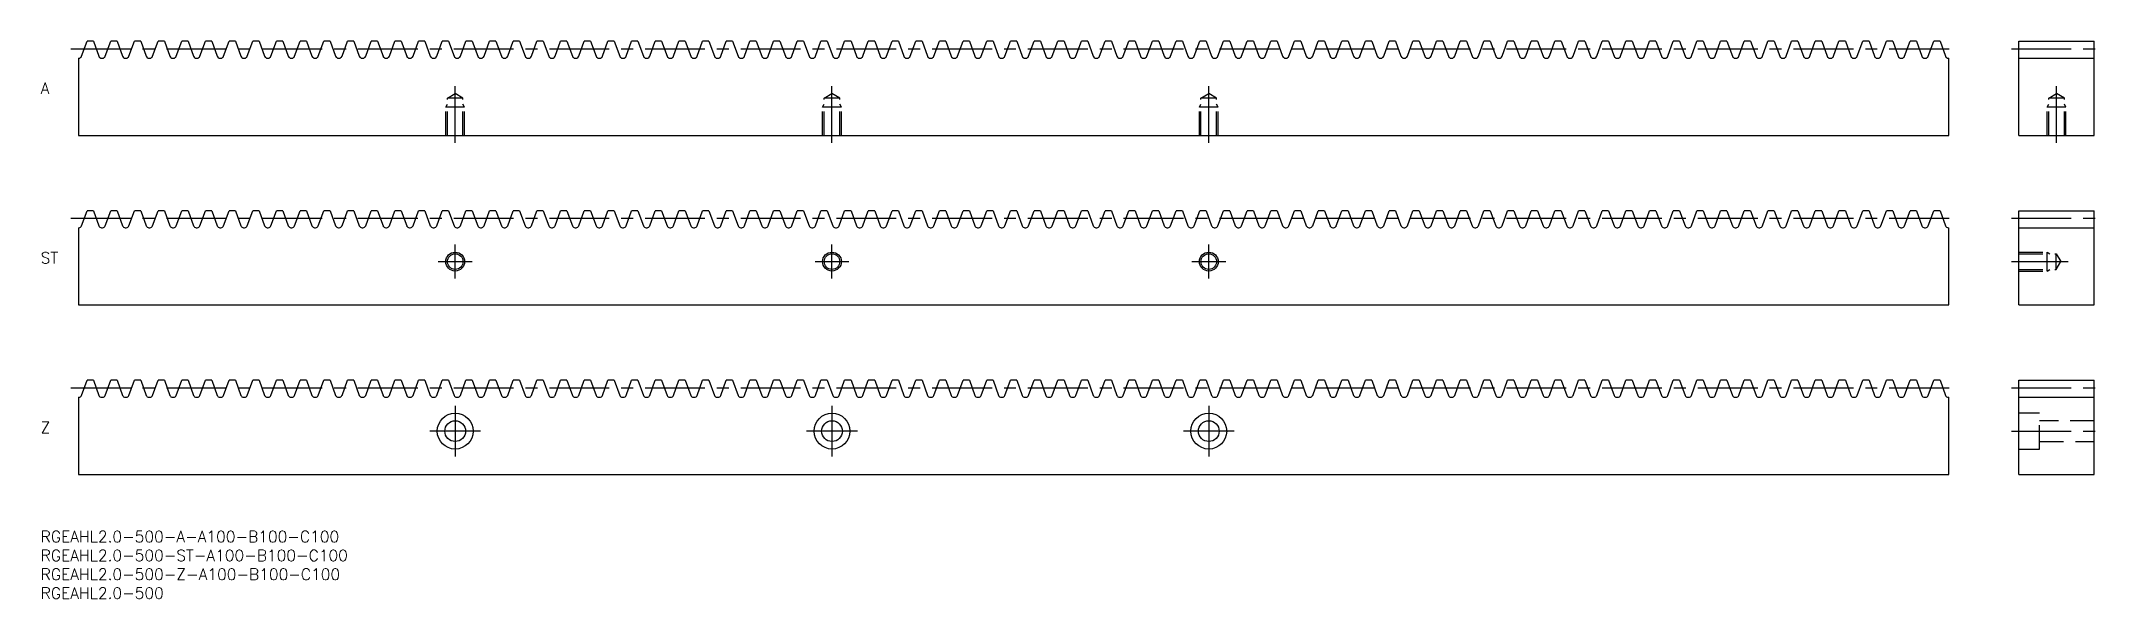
# Model space of a CAD drawing. Extents: x 0 to 547, y -18 to 130.
import ezdxf

# ---------------------------------------------------------------- set-up
doc = ezdxf.new("R2010")
doc.units = 0
doc.header["$LTSCALE"] = 0.5
doc.linetypes.add('CENTER', pattern=[50.8, 31.75, -6.35, 6.35, -6.35])
doc.linetypes.add('DASHED', pattern=[19.05, 12.7, -6.35])
for name, color, linetype in [('MSM_CENTER', 1, 'CENTER'), ('MSM_CONTINUOUS', 7, 'CONTINUOUS'), ('MSM_DASHED', 4, 'DASHED'), ('MSM_NARROW', 5, 'CONTINUOUS'), ('MSM_PART_NUMBER', 7, 'CONTINUOUS')]:
    doc.layers.add(name, color=color, linetype=linetype)
doc.styles.get("Standard").update_dxf_attribs({"font": 'txt.shx', "height": 3, "bigfont": 'bigfont.shx'})

msp = doc.modelspace()

# ---------------------------------------------------------------- linework, layer by layer
at = {"layer": 'MSM_CENTER'}
for p, q in [((8, 128), (508.37, 128)), ((523, 128), (547, 128)), ((110, 103), (110, 118.09)), ((210, 103), (210, 118.09)), ((310, 103), (310, 118.09)), ((535, 103), (535, 118.09)), ((8, 83), (508.37, 83)), ((523, 83), (547, 83)), ((105.5, 71.5), (114.5, 71.5)), ((110, 67), (110, 76)), ((205.5, 71.5), (214.5, 71.5)), ((210, 67), (210, 76)), ((305.5, 71.5), (314.5, 71.5)), ((310, 67), (310, 76)), ((523, 71.5), (538.09, 71.5)), ((8, 38), (508.37, 38)), ((110, 33.25), (110, 19.75)), ((210, 33.25), (210, 19.75)), ((310, 33.25), (310, 19.75)), ((523, 38), (547, 38)), ((116.75, 26.5), (103.25, 26.5)), ((216.75, 26.5), (203.25, 26.5)), ((316.75, 26.5), (303.25, 26.5)), ((523, 26.5), (547, 26.5))]:
    msp.add_line(p, q, dxfattribs=at)
at = {"layer": 'MSM_CONTINUOUS'}
for p, q in [((10.84, 126), (12.3, 130)), ((13.98, 130), (12.3, 130)), ((13.98, 130), (15.44, 126)), ((17.12, 126), (18.58, 130)), ((20.27, 130), (18.58, 130)), ((20.27, 130), (21.72, 126)), ((23.41, 126), (24.86, 130)), ((26.55, 130), (24.86, 130)), ((26.55, 130), (28.01, 126)), ((29.69, 126), (31.15, 130)), ((32.83, 130), (31.15, 130)), ((32.83, 130), (34.29, 126)), ((35.97, 126), (37.43, 130)), ((39.12, 130), (37.43, 130)), ((39.12, 130), (40.57, 126)), ((42.26, 126), (43.71, 130)), ((45.4, 130), (43.71, 130)), ((45.4, 130), (46.85, 126)), ((48.54, 126), (50, 130)), ((51.68, 130), (50, 130)), ((51.68, 130), (53.14, 126)), ((54.82, 126), (56.28, 130)), ((57.97, 130), (56.28, 130)), ((57.97, 130), (59.42, 126)), ((61.11, 126), (62.56, 130)), ((64.25, 130), (62.56, 130)), ((64.25, 130), (65.7, 126)), ((67.39, 126), (68.85, 130)), ((70.53, 130), (68.85, 130)), ((70.53, 130), (71.99, 126)), ((73.67, 126), (75.13, 130)), ((76.82, 130), (75.13, 130)), ((76.82, 130), (78.27, 126)), ((79.96, 126), (81.41, 130)), ((83.1, 130), (81.41, 130)), ((83.1, 130), (84.55, 126)), ((86.24, 126), (87.7, 130)), ((89.38, 130), (87.7, 130)), ((89.38, 130), (90.84, 126)), ((92.52, 126), (93.98, 130)), ((95.66, 130), (93.98, 130)), ((95.66, 130), (97.12, 126)), ((98.81, 126), (100.26, 130)), ((101.95, 130), (100.26, 130)), ((101.95, 130), (103.4, 126)), ((105.09, 126), (106.55, 130)), ((108.23, 130), (106.55, 130)), ((108.23, 130), (109.69, 126)), ((111.37, 126), (112.83, 130)), ((114.51, 130), (112.83, 130)), ((114.51, 130), (115.97, 126)), ((117.66, 126), (119.11, 130)), ((120.8, 130), (119.11, 130)), ((120.8, 130), (122.25, 126)), ((123.94, 126), (125.39, 130)), ((127.08, 130), (125.39, 130)), ((127.08, 130), (128.54, 126)), ((130.22, 126), (131.68, 130)), ((133.36, 130), (131.68, 130)), ((133.36, 130), (134.82, 126)), ((136.51, 126), (137.96, 130)), ((139.65, 130), (137.96, 130)), ((139.65, 130), (141.1, 126)), ((142.79, 126), (144.24, 130)), ((145.93, 130), (144.24, 130)), ((145.93, 130), (147.39, 126)), ((149.07, 126), (150.53, 130)), ((152.21, 130), (150.53, 130)), ((152.21, 130), (153.67, 126)), ((155.36, 126), (156.81, 130)), ((158.5, 130), (156.81, 130)), ((158.5, 130), (159.95, 126)), ((161.64, 126), (163.09, 130)), ((164.78, 130), (163.09, 130)), ((164.78, 130), (166.24, 126)), ((167.92, 126), (169.38, 130)), ((171.06, 130), (169.38, 130)), ((171.06, 130), (172.52, 126)), ((174.2, 126), (175.66, 130)), ((177.35, 130), (175.66, 130)), ((177.35, 130), (178.8, 126)), ((180.49, 126), (181.94, 130)), ((183.63, 130), (181.94, 130)), ((183.63, 130), (185.09, 126)), ((186.77, 126), (188.23, 130)), ((189.91, 130), (188.23, 130)), ((189.91, 130), (191.37, 126)), ((193.05, 126), (194.51, 130)), ((196.2, 130), (194.51, 130)), ((196.2, 130), (197.65, 126)), ((199.34, 126), (200.79, 130)), ((202.48, 130), (200.79, 130)), ((202.48, 130), (203.93, 126)), ((205.62, 126), (207.08, 130)), ((208.76, 130), (207.08, 130)), ((208.76, 130), (210.22, 126)), ((211.9, 126), (213.36, 130)), ((215.05, 130), (213.36, 130)), ((215.05, 130), (216.5, 126)), ((218.19, 126), (219.64, 130)), ((221.33, 130), (219.64, 130)), ((221.33, 130), (222.78, 126)), ((224.47, 126), (225.93, 130)), ((227.61, 130), (225.93, 130)), ((227.61, 130), (229.07, 126)), ((230.75, 126), (232.21, 130)), ((233.9, 130), (232.21, 130)), ((233.9, 130), (235.35, 126)), ((237.04, 126), (238.49, 130)), ((240.18, 130), (238.49, 130)), ((240.18, 130), (241.63, 126)), ((243.32, 126), (244.78, 130)), ((246.46, 130), (244.78, 130)), ((246.46, 130), (247.92, 126)), ((249.6, 126), (251.06, 130)), ((252.74, 130), (251.06, 130)), ((252.74, 130), (254.2, 126)), ((255.89, 126), (257.34, 130)), ((259.03, 130), (257.34, 130)), ((259.03, 130), (260.48, 126)), ((262.17, 126), (263.63, 130)), ((265.31, 130), (263.63, 130)), ((265.31, 130), (266.77, 126)), ((268.45, 126), (269.91, 130)), ((271.59, 130), (269.91, 130)), ((271.59, 130), (273.05, 126)), ((274.74, 126), (276.19, 130)), ((277.88, 130), (276.19, 130)), ((277.88, 130), (279.33, 126)), ((281.02, 126), (282.47, 130)), ((284.16, 130), (282.47, 130)), ((284.16, 130), (285.62, 126)), ((287.3, 126), (288.76, 130)), ((290.44, 130), (288.76, 130)), ((290.44, 130), (291.9, 126)), ((293.59, 126), (295.04, 130)), ((296.73, 130), (295.04, 130)), ((296.73, 130), (298.18, 126)), ((299.87, 126), (301.32, 130)), ((303.01, 130), (301.32, 130)), ((303.01, 130), (304.47, 126)), ((306.15, 126), (307.61, 130)), ((309.29, 130), (307.61, 130)), ((309.29, 130), (310.75, 126)), ((312.44, 126), (313.89, 130)), ((315.58, 130), (313.89, 130)), ((315.58, 130), (317.03, 126)), ((318.72, 126), (320.17, 130)), ((321.86, 130), (320.17, 130)), ((321.86, 130), (323.32, 126)), ((325, 126), (326.46, 130)), ((328.14, 130), (326.46, 130)), ((328.14, 130), (329.6, 126)), ((331.28, 126), (332.74, 130)), ((334.43, 130), (332.74, 130)), ((334.43, 130), (335.88, 126)), ((337.57, 126), (339.02, 130)), ((340.71, 130), (339.02, 130)), ((340.71, 130), (342.17, 126)), ((343.85, 126), (345.31, 130)), ((346.99, 130), (345.31, 130)), ((346.99, 130), (348.45, 126)), ((350.13, 126), (351.59, 130)), ((353.28, 130), (351.59, 130)), ((353.28, 130), (354.73, 126)), ((356.42, 126), (357.87, 130)), ((359.56, 130), (357.87, 130)), ((359.56, 130), (361.01, 126)), ((362.7, 126), (364.16, 130)), ((365.84, 130), (364.16, 130)), ((365.84, 130), (367.3, 126)), ((368.98, 126), (370.44, 130)), ((372.13, 130), (370.44, 130)), ((372.13, 130), (373.58, 126)), ((375.27, 126), (376.72, 130)), ((378.41, 130), (376.72, 130)), ((378.41, 130), (379.86, 126)), ((381.55, 126), (383.01, 130)), ((384.69, 130), (383.01, 130)), ((384.69, 130), (386.15, 126)), ((387.83, 126), (389.29, 130)), ((390.98, 130), (389.29, 130)), ((390.98, 130), (392.43, 126)), ((394.12, 126), (395.57, 130)), ((397.26, 130), (395.57, 130)), ((397.26, 130), (398.71, 126)), ((400.4, 126), (401.86, 130)), ((403.54, 130), (401.86, 130)), ((403.54, 130), (405, 126)), ((406.68, 126), (408.14, 130)), ((409.82, 130), (408.14, 130)), ((409.82, 130), (411.28, 126)), ((412.97, 126), (414.42, 130)), ((416.11, 130), (414.42, 130)), ((416.11, 130), (417.56, 126)), ((419.25, 126), (420.71, 130)), ((422.39, 130), (420.71, 130)), ((422.39, 130), (423.85, 126)), ((425.53, 126), (426.99, 130)), ((428.67, 130), (426.99, 130)), ((428.67, 130), (430.13, 126)), ((431.82, 126), (433.27, 130)), ((434.96, 130), (433.27, 130)), ((434.96, 130), (436.41, 126)), ((438.1, 126), (439.55, 130)), ((441.24, 130), (439.55, 130)), ((441.24, 130), (442.7, 126)), ((444.38, 126), (445.84, 130)), ((447.52, 130), (445.84, 130)), ((447.52, 130), (448.98, 126)), ((450.67, 126), (452.12, 130)), ((453.81, 130), (452.12, 130)), ((453.81, 130), (455.26, 126)), ((456.95, 126), (458.4, 130)), ((460.09, 130), (458.4, 130)), ((460.09, 130), (461.55, 126)), ((463.23, 126), (464.69, 130)), ((466.37, 130), (464.69, 130)), ((466.37, 130), (467.83, 126)), ((469.52, 126), (470.97, 130)), ((472.66, 130), (470.97, 130)), ((472.66, 130), (474.11, 126)), ((475.8, 126), (477.25, 130)), ((478.94, 130), (477.25, 130)), ((478.94, 130), (480.4, 126)), ((482.08, 126), (483.54, 130)), ((485.22, 130), (483.54, 130)), ((485.22, 130), (486.68, 126)), ((488.36, 126), (489.82, 130)), ((491.51, 130), (489.82, 130)), ((491.51, 130), (492.96, 126)), ((494.65, 126), (496.1, 130)), ((497.79, 130), (496.1, 130)), ((497.79, 130), (499.25, 126)), ((500.93, 126), (502.39, 130)), ((504.07, 130), (502.39, 130)), ((504.07, 130), (505.53, 126)), ((525, 130), (545, 130)), ((525, 105), (525, 130)), ((545, 105), (545, 130)), ((10, 125.5), (10.13, 125.5)), ((10, 125.5), (10, 105)), ((16.15, 125.5), (16.41, 125.5)), ((22.44, 125.5), (22.69, 125.5)), ((28.72, 125.5), (28.98, 125.5)), ((35, 125.5), (35.26, 125.5)), ((41.29, 125.5), (41.54, 125.5)), ((47.57, 125.5), (47.83, 125.5)), ((53.85, 125.5), (54.11, 125.5)), ((60.14, 125.5), (60.39, 125.5)), ((66.42, 125.5), (66.68, 125.5)), ((72.7, 125.5), (72.96, 125.5)), ((78.99, 125.5), (79.24, 125.5)), ((85.27, 125.5), (85.53, 125.5)), ((91.55, 125.5), (91.81, 125.5)), ((97.83, 125.5), (98.09, 125.5)), ((104.12, 125.5), (104.38, 125.5)), ((110.4, 125.5), (110.66, 125.5)), ((116.68, 125.5), (116.94, 125.5)), ((122.97, 125.5), (123.22, 125.5)), ((129.25, 125.5), (129.51, 125.5)), ((135.53, 125.5), (135.79, 125.5)), ((141.82, 125.5), (142.07, 125.5)), ((148.1, 125.5), (148.36, 125.5)), ((154.38, 125.5), (154.64, 125.5)), ((160.67, 125.5), (160.92, 125.5)), ((166.95, 125.5), (167.21, 125.5)), ((173.23, 125.5), (173.49, 125.5)), ((179.52, 125.5), (179.77, 125.5)), ((185.8, 125.5), (186.06, 125.5)), ((192.08, 125.5), (192.34, 125.5)), ((198.37, 125.5), (198.62, 125.5)), ((204.65, 125.5), (204.91, 125.5)), ((210.93, 125.5), (211.19, 125.5)), ((217.22, 125.5), (217.47, 125.5)), ((223.5, 125.5), (223.76, 125.5)), ((229.78, 125.5), (230.04, 125.5)), ((236.07, 125.5), (236.32, 125.5)), ((242.35, 125.5), (242.61, 125.5)), ((248.63, 125.5), (248.89, 125.5)), ((254.91, 125.5), (255.17, 125.5)), ((261.2, 125.5), (261.46, 125.5)), ((267.48, 125.5), (267.74, 125.5)), ((273.76, 125.5), (274.02, 125.5)), ((280.05, 125.5), (280.3, 125.5)), ((286.33, 125.5), (286.59, 125.5)), ((292.61, 125.5), (292.87, 125.5)), ((298.9, 125.5), (299.15, 125.5)), ((305.18, 125.5), (305.44, 125.5)), ((311.46, 125.5), (311.72, 125.5)), ((317.75, 125.5), (318, 125.5)), ((324.03, 125.5), (324.29, 125.5)), ((330.31, 125.5), (330.57, 125.5)), ((336.6, 125.5), (336.85, 125.5)), ((342.88, 125.5), (343.14, 125.5)), ((349.16, 125.5), (349.42, 125.5)), ((355.45, 125.5), (355.7, 125.5)), ((361.73, 125.5), (361.99, 125.5)), ((368.01, 125.5), (368.27, 125.5)), ((374.3, 125.5), (374.55, 125.5)), ((380.58, 125.5), (380.84, 125.5)), ((386.86, 125.5), (387.12, 125.5)), ((393.15, 125.5), (393.4, 125.5)), ((399.43, 125.5), (399.69, 125.5)), ((405.71, 125.5), (405.97, 125.5)), ((411.99, 125.5), (412.25, 125.5)), ((418.28, 125.5), (418.54, 125.5)), ((424.56, 125.5), (424.82, 125.5)), ((430.84, 125.5), (431.1, 125.5)), ((437.13, 125.5), (437.38, 125.5)), ((443.41, 125.5), (443.67, 125.5)), ((449.69, 125.5), (449.95, 125.5)), ((455.98, 125.5), (456.23, 125.5)), ((462.26, 125.5), (462.52, 125.5)), ((468.54, 125.5), (468.8, 125.5)), ((474.83, 125.5), (475.08, 125.5)), ((481.11, 125.5), (481.37, 125.5)), ((487.39, 125.5), (487.65, 125.5)), ((493.68, 125.5), (493.93, 125.5)), ((499.96, 125.5), (500.22, 125.5)), ((506.24, 125.5), (506.37, 125.5)), ((506.37, 105), (506.37, 125.5)), ((525, 125.5), (545, 125.5)), ((10, 105), (506.37, 105)), ((525, 105), (545, 105)), ((10.84, 81), (12.3, 85)), ((13.98, 85), (12.3, 85)), ((13.98, 85), (15.44, 81)), ((17.12, 81), (18.58, 85)), ((20.27, 85), (18.58, 85)), ((20.27, 85), (21.72, 81)), ((23.41, 81), (24.86, 85)), ((26.55, 85), (24.86, 85)), ((26.55, 85), (28.01, 81)), ((29.69, 81), (31.15, 85)), ((32.83, 85), (31.15, 85)), ((32.83, 85), (34.29, 81)), ((35.97, 81), (37.43, 85)), ((39.12, 85), (37.43, 85)), ((39.12, 85), (40.57, 81)), ((42.26, 81), (43.71, 85)), ((45.4, 85), (43.71, 85)), ((45.4, 85), (46.85, 81)), ((48.54, 81), (50, 85)), ((51.68, 85), (50, 85)), ((51.68, 85), (53.14, 81)), ((54.82, 81), (56.28, 85)), ((57.97, 85), (56.28, 85)), ((57.97, 85), (59.42, 81)), ((61.11, 81), (62.56, 85)), ((64.25, 85), (62.56, 85)), ((64.25, 85), (65.7, 81)), ((67.39, 81), (68.85, 85)), ((70.53, 85), (68.85, 85)), ((70.53, 85), (71.99, 81)), ((73.67, 81), (75.13, 85)), ((76.82, 85), (75.13, 85)), ((76.82, 85), (78.27, 81)), ((79.96, 81), (81.41, 85)), ((83.1, 85), (81.41, 85)), ((83.1, 85), (84.55, 81)), ((86.24, 81), (87.7, 85)), ((89.38, 85), (87.7, 85)), ((89.38, 85), (90.84, 81)), ((92.52, 81), (93.98, 85)), ((95.66, 85), (93.98, 85)), ((95.66, 85), (97.12, 81)), ((98.81, 81), (100.26, 85)), ((101.95, 85), (100.26, 85)), ((101.95, 85), (103.4, 81)), ((105.09, 81), (106.55, 85)), ((108.23, 85), (106.55, 85)), ((108.23, 85), (109.69, 81)), ((111.37, 81), (112.83, 85)), ((114.51, 85), (112.83, 85)), ((114.51, 85), (115.97, 81)), ((117.66, 81), (119.11, 85)), ((120.8, 85), (119.11, 85)), ((120.8, 85), (122.25, 81)), ((123.94, 81), (125.39, 85)), ((127.08, 85), (125.39, 85)), ((127.08, 85), (128.54, 81)), ((130.22, 81), (131.68, 85)), ((133.36, 85), (131.68, 85)), ((133.36, 85), (134.82, 81)), ((136.51, 81), (137.96, 85)), ((139.65, 85), (137.96, 85)), ((139.65, 85), (141.1, 81)), ((142.79, 81), (144.24, 85)), ((145.93, 85), (144.24, 85)), ((145.93, 85), (147.39, 81)), ((149.07, 81), (150.53, 85)), ((152.21, 85), (150.53, 85)), ((152.21, 85), (153.67, 81)), ((155.36, 81), (156.81, 85)), ((158.5, 85), (156.81, 85)), ((158.5, 85), (159.95, 81)), ((161.64, 81), (163.09, 85)), ((164.78, 85), (163.09, 85)), ((164.78, 85), (166.24, 81)), ((167.92, 81), (169.38, 85)), ((171.06, 85), (169.38, 85)), ((171.06, 85), (172.52, 81)), ((174.2, 81), (175.66, 85)), ((177.35, 85), (175.66, 85)), ((177.35, 85), (178.8, 81)), ((180.49, 81), (181.94, 85)), ((183.63, 85), (181.94, 85)), ((183.63, 85), (185.09, 81)), ((186.77, 81), (188.23, 85)), ((189.91, 85), (188.23, 85)), ((189.91, 85), (191.37, 81)), ((193.05, 81), (194.51, 85)), ((196.2, 85), (194.51, 85)), ((196.2, 85), (197.65, 81)), ((199.34, 81), (200.79, 85)), ((202.48, 85), (200.79, 85)), ((202.48, 85), (203.93, 81)), ((205.62, 81), (207.08, 85)), ((208.76, 85), (207.08, 85)), ((208.76, 85), (210.22, 81)), ((211.9, 81), (213.36, 85)), ((215.05, 85), (213.36, 85)), ((215.05, 85), (216.5, 81)), ((218.19, 81), (219.64, 85)), ((221.33, 85), (219.64, 85)), ((221.33, 85), (222.78, 81)), ((224.47, 81), (225.93, 85)), ((227.61, 85), (225.93, 85)), ((227.61, 85), (229.07, 81)), ((230.75, 81), (232.21, 85)), ((233.9, 85), (232.21, 85)), ((233.9, 85), (235.35, 81)), ((237.04, 81), (238.49, 85)), ((240.18, 85), (238.49, 85)), ((240.18, 85), (241.63, 81)), ((243.32, 81), (244.78, 85)), ((246.46, 85), (244.78, 85)), ((246.46, 85), (247.92, 81)), ((249.6, 81), (251.06, 85)), ((252.74, 85), (251.06, 85)), ((252.74, 85), (254.2, 81)), ((255.89, 81), (257.34, 85)), ((259.03, 85), (257.34, 85)), ((259.03, 85), (260.48, 81)), ((262.17, 81), (263.63, 85)), ((265.31, 85), (263.63, 85)), ((265.31, 85), (266.77, 81)), ((268.45, 81), (269.91, 85)), ((271.59, 85), (269.91, 85)), ((271.59, 85), (273.05, 81)), ((274.74, 81), (276.19, 85)), ((277.88, 85), (276.19, 85)), ((277.88, 85), (279.33, 81)), ((281.02, 81), (282.47, 85)), ((284.16, 85), (282.47, 85)), ((284.16, 85), (285.62, 81)), ((287.3, 81), (288.76, 85)), ((290.44, 85), (288.76, 85)), ((290.44, 85), (291.9, 81)), ((293.59, 81), (295.04, 85)), ((296.73, 85), (295.04, 85)), ((296.73, 85), (298.18, 81)), ((299.87, 81), (301.32, 85)), ((303.01, 85), (301.32, 85)), ((303.01, 85), (304.47, 81)), ((306.15, 81), (307.61, 85)), ((309.29, 85), (307.61, 85)), ((309.29, 85), (310.75, 81)), ((312.44, 81), (313.89, 85)), ((315.58, 85), (313.89, 85)), ((315.58, 85), (317.03, 81)), ((318.72, 81), (320.17, 85)), ((321.86, 85), (320.17, 85)), ((321.86, 85), (323.32, 81)), ((325, 81), (326.46, 85)), ((328.14, 85), (326.46, 85)), ((328.14, 85), (329.6, 81)), ((331.28, 81), (332.74, 85)), ((334.43, 85), (332.74, 85)), ((334.43, 85), (335.88, 81)), ((337.57, 81), (339.02, 85)), ((340.71, 85), (339.02, 85)), ((340.71, 85), (342.17, 81)), ((343.85, 81), (345.31, 85)), ((346.99, 85), (345.31, 85)), ((346.99, 85), (348.45, 81)), ((350.13, 81), (351.59, 85)), ((353.28, 85), (351.59, 85)), ((353.28, 85), (354.73, 81)), ((356.42, 81), (357.87, 85)), ((359.56, 85), (357.87, 85)), ((359.56, 85), (361.01, 81)), ((362.7, 81), (364.16, 85)), ((365.84, 85), (364.16, 85)), ((365.84, 85), (367.3, 81)), ((368.98, 81), (370.44, 85)), ((372.13, 85), (370.44, 85)), ((372.13, 85), (373.58, 81)), ((375.27, 81), (376.72, 85)), ((378.41, 85), (376.72, 85)), ((378.41, 85), (379.86, 81)), ((381.55, 81), (383.01, 85)), ((384.69, 85), (383.01, 85)), ((384.69, 85), (386.15, 81)), ((387.83, 81), (389.29, 85)), ((390.98, 85), (389.29, 85)), ((390.98, 85), (392.43, 81)), ((394.12, 81), (395.57, 85)), ((397.26, 85), (395.57, 85)), ((397.26, 85), (398.71, 81)), ((400.4, 81), (401.86, 85)), ((403.54, 85), (401.86, 85)), ((403.54, 85), (405, 81)), ((406.68, 81), (408.14, 85)), ((409.82, 85), (408.14, 85)), ((409.82, 85), (411.28, 81)), ((412.97, 81), (414.42, 85)), ((416.11, 85), (414.42, 85)), ((416.11, 85), (417.56, 81)), ((419.25, 81), (420.71, 85)), ((422.39, 85), (420.71, 85)), ((422.39, 85), (423.85, 81)), ((425.53, 81), (426.99, 85)), ((428.67, 85), (426.99, 85)), ((428.67, 85), (430.13, 81)), ((431.82, 81), (433.27, 85)), ((434.96, 85), (433.27, 85)), ((434.96, 85), (436.41, 81)), ((438.1, 81), (439.55, 85)), ((441.24, 85), (439.55, 85)), ((441.24, 85), (442.7, 81)), ((444.38, 81), (445.84, 85)), ((447.52, 85), (445.84, 85)), ((447.52, 85), (448.98, 81)), ((450.67, 81), (452.12, 85)), ((453.81, 85), (452.12, 85)), ((453.81, 85), (455.26, 81)), ((456.95, 81), (458.4, 85)), ((460.09, 85), (458.4, 85)), ((460.09, 85), (461.55, 81)), ((463.23, 81), (464.69, 85)), ((466.37, 85), (464.69, 85)), ((466.37, 85), (467.83, 81)), ((469.52, 81), (470.97, 85)), ((472.66, 85), (470.97, 85)), ((472.66, 85), (474.11, 81)), ((475.8, 81), (477.25, 85)), ((478.94, 85), (477.25, 85)), ((478.94, 85), (480.4, 81)), ((482.08, 81), (483.54, 85)), ((485.22, 85), (483.54, 85)), ((485.22, 85), (486.68, 81)), ((488.36, 81), (489.82, 85)), ((491.51, 85), (489.82, 85)), ((491.51, 85), (492.96, 81)), ((494.65, 81), (496.1, 85)), ((497.79, 85), (496.1, 85)), ((497.79, 85), (499.25, 81)), ((500.93, 81), (502.39, 85)), ((504.07, 85), (502.39, 85)), ((504.07, 85), (505.53, 81)), ((525, 85), (545, 85)), ((525, 60), (525, 85)), ((545, 60), (545, 85)), ((10, 80.5), (10.13, 80.5)), ((10, 80.5), (10, 60)), ((16.15, 80.5), (16.41, 80.5)), ((22.44, 80.5), (22.69, 80.5)), ((28.72, 80.5), (28.98, 80.5)), ((35, 80.5), (35.26, 80.5)), ((41.29, 80.5), (41.54, 80.5)), ((47.57, 80.5), (47.83, 80.5)), ((53.85, 80.5), (54.11, 80.5)), ((60.14, 80.5), (60.39, 80.5)), ((66.42, 80.5), (66.68, 80.5)), ((72.7, 80.5), (72.96, 80.5)), ((78.99, 80.5), (79.24, 80.5)), ((85.27, 80.5), (85.53, 80.5)), ((91.55, 80.5), (91.81, 80.5)), ((97.83, 80.5), (98.09, 80.5)), ((104.12, 80.5), (104.38, 80.5)), ((110.4, 80.5), (110.66, 80.5)), ((116.68, 80.5), (116.94, 80.5)), ((122.97, 80.5), (123.22, 80.5)), ((129.25, 80.5), (129.51, 80.5)), ((135.53, 80.5), (135.79, 80.5)), ((141.82, 80.5), (142.07, 80.5)), ((148.1, 80.5), (148.36, 80.5)), ((154.38, 80.5), (154.64, 80.5)), ((160.67, 80.5), (160.92, 80.5)), ((166.95, 80.5), (167.21, 80.5)), ((173.23, 80.5), (173.49, 80.5)), ((179.52, 80.5), (179.77, 80.5)), ((185.8, 80.5), (186.06, 80.5)), ((192.08, 80.5), (192.34, 80.5)), ((198.37, 80.5), (198.62, 80.5)), ((204.65, 80.5), (204.91, 80.5)), ((210.93, 80.5), (211.19, 80.5)), ((217.22, 80.5), (217.47, 80.5)), ((223.5, 80.5), (223.76, 80.5)), ((229.78, 80.5), (230.04, 80.5)), ((236.07, 80.5), (236.32, 80.5)), ((242.35, 80.5), (242.61, 80.5)), ((248.63, 80.5), (248.89, 80.5)), ((254.91, 80.5), (255.17, 80.5)), ((261.2, 80.5), (261.46, 80.5)), ((267.48, 80.5), (267.74, 80.5)), ((273.76, 80.5), (274.02, 80.5)), ((280.05, 80.5), (280.3, 80.5)), ((286.33, 80.5), (286.59, 80.5)), ((292.61, 80.5), (292.87, 80.5)), ((298.9, 80.5), (299.15, 80.5)), ((305.18, 80.5), (305.44, 80.5)), ((311.46, 80.5), (311.72, 80.5)), ((317.75, 80.5), (318, 80.5)), ((324.03, 80.5), (324.29, 80.5)), ((330.31, 80.5), (330.57, 80.5)), ((336.6, 80.5), (336.85, 80.5)), ((342.88, 80.5), (343.14, 80.5)), ((349.16, 80.5), (349.42, 80.5)), ((355.45, 80.5), (355.7, 80.5)), ((361.73, 80.5), (361.99, 80.5)), ((368.01, 80.5), (368.27, 80.5)), ((374.3, 80.5), (374.55, 80.5)), ((380.58, 80.5), (380.84, 80.5)), ((386.86, 80.5), (387.12, 80.5)), ((393.15, 80.5), (393.4, 80.5)), ((399.43, 80.5), (399.69, 80.5)), ((405.71, 80.5), (405.97, 80.5)), ((411.99, 80.5), (412.25, 80.5)), ((418.28, 80.5), (418.54, 80.5)), ((424.56, 80.5), (424.82, 80.5)), ((430.84, 80.5), (431.1, 80.5)), ((437.13, 80.5), (437.38, 80.5)), ((443.41, 80.5), (443.67, 80.5)), ((449.69, 80.5), (449.95, 80.5)), ((455.98, 80.5), (456.23, 80.5)), ((462.26, 80.5), (462.52, 80.5)), ((468.54, 80.5), (468.8, 80.5)), ((474.83, 80.5), (475.08, 80.5)), ((481.11, 80.5), (481.37, 80.5)), ((487.39, 80.5), (487.65, 80.5)), ((493.68, 80.5), (493.93, 80.5)), ((499.96, 80.5), (500.22, 80.5)), ((506.24, 80.5), (506.37, 80.5)), ((506.37, 60), (506.37, 80.5)), ((525, 80.5), (545, 80.5)), ((10, 60), (506.37, 60)), ((525, 60), (545, 60)), ((10.84, 36), (12.3, 40)), ((13.98, 40), (12.3, 40)), ((13.98, 40), (15.44, 36)), ((17.12, 36), (18.58, 40)), ((20.27, 40), (18.58, 40)), ((20.27, 40), (21.72, 36)), ((23.41, 36), (24.86, 40)), ((26.55, 40), (24.86, 40)), ((26.55, 40), (28.01, 36)), ((29.69, 36), (31.15, 40)), ((32.83, 40), (31.15, 40)), ((32.83, 40), (34.29, 36)), ((35.97, 36), (37.43, 40)), ((39.12, 40), (37.43, 40)), ((39.12, 40), (40.57, 36)), ((42.26, 36), (43.71, 40)), ((45.4, 40), (43.71, 40)), ((45.4, 40), (46.85, 36)), ((48.54, 36), (50, 40)), ((51.68, 40), (50, 40)), ((51.68, 40), (53.14, 36)), ((54.82, 36), (56.28, 40)), ((57.97, 40), (56.28, 40)), ((57.97, 40), (59.42, 36)), ((61.11, 36), (62.56, 40)), ((64.25, 40), (62.56, 40)), ((64.25, 40), (65.7, 36)), ((67.39, 36), (68.85, 40)), ((70.53, 40), (68.85, 40)), ((70.53, 40), (71.99, 36)), ((73.67, 36), (75.13, 40)), ((76.82, 40), (75.13, 40)), ((76.82, 40), (78.27, 36)), ((79.96, 36), (81.41, 40)), ((83.1, 40), (81.41, 40)), ((83.1, 40), (84.55, 36)), ((86.24, 36), (87.7, 40)), ((89.38, 40), (87.7, 40)), ((89.38, 40), (90.84, 36)), ((92.52, 36), (93.98, 40)), ((95.66, 40), (93.98, 40)), ((95.66, 40), (97.12, 36)), ((98.81, 36), (100.26, 40)), ((101.95, 40), (100.26, 40)), ((101.95, 40), (103.4, 36)), ((105.09, 36), (106.55, 40)), ((108.23, 40), (106.55, 40)), ((108.23, 40), (109.69, 36)), ((111.37, 36), (112.83, 40)), ((114.51, 40), (112.83, 40)), ((114.51, 40), (115.97, 36)), ((117.66, 36), (119.11, 40)), ((120.8, 40), (119.11, 40)), ((120.8, 40), (122.25, 36)), ((123.94, 36), (125.39, 40)), ((127.08, 40), (125.39, 40)), ((127.08, 40), (128.54, 36)), ((130.22, 36), (131.68, 40)), ((133.36, 40), (131.68, 40)), ((133.36, 40), (134.82, 36)), ((136.51, 36), (137.96, 40)), ((139.65, 40), (137.96, 40)), ((139.65, 40), (141.1, 36)), ((142.79, 36), (144.24, 40)), ((145.93, 40), (144.24, 40)), ((145.93, 40), (147.39, 36)), ((149.07, 36), (150.53, 40)), ((152.21, 40), (150.53, 40)), ((152.21, 40), (153.67, 36)), ((155.36, 36), (156.81, 40)), ((158.5, 40), (156.81, 40)), ((158.5, 40), (159.95, 36)), ((161.64, 36), (163.09, 40)), ((164.78, 40), (163.09, 40)), ((164.78, 40), (166.24, 36)), ((167.92, 36), (169.38, 40)), ((171.06, 40), (169.38, 40)), ((171.06, 40), (172.52, 36)), ((174.2, 36), (175.66, 40)), ((177.35, 40), (175.66, 40)), ((177.35, 40), (178.8, 36)), ((180.49, 36), (181.94, 40)), ((183.63, 40), (181.94, 40)), ((183.63, 40), (185.09, 36)), ((186.77, 36), (188.23, 40)), ((189.91, 40), (188.23, 40)), ((189.91, 40), (191.37, 36)), ((193.05, 36), (194.51, 40)), ((196.2, 40), (194.51, 40)), ((196.2, 40), (197.65, 36)), ((199.34, 36), (200.79, 40)), ((202.48, 40), (200.79, 40)), ((202.48, 40), (203.93, 36)), ((205.62, 36), (207.08, 40)), ((208.76, 40), (207.08, 40)), ((208.76, 40), (210.22, 36)), ((211.9, 36), (213.36, 40)), ((215.05, 40), (213.36, 40)), ((215.05, 40), (216.5, 36)), ((218.19, 36), (219.64, 40)), ((221.33, 40), (219.64, 40)), ((221.33, 40), (222.78, 36)), ((224.47, 36), (225.93, 40)), ((227.61, 40), (225.93, 40)), ((227.61, 40), (229.07, 36)), ((230.75, 36), (232.21, 40)), ((233.9, 40), (232.21, 40)), ((233.9, 40), (235.35, 36)), ((237.04, 36), (238.49, 40)), ((240.18, 40), (238.49, 40)), ((240.18, 40), (241.63, 36)), ((243.32, 36), (244.78, 40)), ((246.46, 40), (244.78, 40)), ((246.46, 40), (247.92, 36)), ((249.6, 36), (251.06, 40)), ((252.74, 40), (251.06, 40)), ((252.74, 40), (254.2, 36)), ((255.89, 36), (257.34, 40)), ((259.03, 40), (257.34, 40)), ((259.03, 40), (260.48, 36)), ((262.17, 36), (263.63, 40)), ((265.31, 40), (263.63, 40)), ((265.31, 40), (266.77, 36)), ((268.45, 36), (269.91, 40)), ((271.59, 40), (269.91, 40)), ((271.59, 40), (273.05, 36)), ((274.74, 36), (276.19, 40)), ((277.88, 40), (276.19, 40)), ((277.88, 40), (279.33, 36)), ((281.02, 36), (282.47, 40)), ((284.16, 40), (282.47, 40)), ((284.16, 40), (285.62, 36)), ((287.3, 36), (288.76, 40)), ((290.44, 40), (288.76, 40)), ((290.44, 40), (291.9, 36)), ((293.59, 36), (295.04, 40)), ((296.73, 40), (295.04, 40)), ((296.73, 40), (298.18, 36)), ((299.87, 36), (301.32, 40)), ((303.01, 40), (301.32, 40)), ((303.01, 40), (304.47, 36)), ((306.15, 36), (307.61, 40)), ((309.29, 40), (307.61, 40)), ((309.29, 40), (310.75, 36)), ((312.44, 36), (313.89, 40)), ((315.58, 40), (313.89, 40)), ((315.58, 40), (317.03, 36)), ((318.72, 36), (320.17, 40)), ((321.86, 40), (320.17, 40)), ((321.86, 40), (323.32, 36)), ((325, 36), (326.46, 40)), ((328.14, 40), (326.46, 40)), ((328.14, 40), (329.6, 36)), ((331.28, 36), (332.74, 40)), ((334.43, 40), (332.74, 40)), ((334.43, 40), (335.88, 36)), ((337.57, 36), (339.02, 40)), ((340.71, 40), (339.02, 40)), ((340.71, 40), (342.17, 36)), ((343.85, 36), (345.31, 40)), ((346.99, 40), (345.31, 40)), ((346.99, 40), (348.45, 36)), ((350.13, 36), (351.59, 40)), ((353.28, 40), (351.59, 40)), ((353.28, 40), (354.73, 36)), ((356.42, 36), (357.87, 40)), ((359.56, 40), (357.87, 40)), ((359.56, 40), (361.01, 36)), ((362.7, 36), (364.16, 40)), ((365.84, 40), (364.16, 40)), ((365.84, 40), (367.3, 36)), ((368.98, 36), (370.44, 40)), ((372.13, 40), (370.44, 40)), ((372.13, 40), (373.58, 36)), ((375.27, 36), (376.72, 40)), ((378.41, 40), (376.72, 40)), ((378.41, 40), (379.86, 36)), ((381.55, 36), (383.01, 40)), ((384.69, 40), (383.01, 40)), ((384.69, 40), (386.15, 36)), ((387.83, 36), (389.29, 40)), ((390.98, 40), (389.29, 40)), ((390.98, 40), (392.43, 36)), ((394.12, 36), (395.57, 40)), ((397.26, 40), (395.57, 40)), ((397.26, 40), (398.71, 36)), ((400.4, 36), (401.86, 40)), ((403.54, 40), (401.86, 40)), ((403.54, 40), (405, 36)), ((406.68, 36), (408.14, 40)), ((409.82, 40), (408.14, 40)), ((409.82, 40), (411.28, 36)), ((412.97, 36), (414.42, 40)), ((416.11, 40), (414.42, 40)), ((416.11, 40), (417.56, 36)), ((419.25, 36), (420.71, 40)), ((422.39, 40), (420.71, 40)), ((422.39, 40), (423.85, 36)), ((425.53, 36), (426.99, 40)), ((428.67, 40), (426.99, 40)), ((428.67, 40), (430.13, 36)), ((431.82, 36), (433.27, 40)), ((434.96, 40), (433.27, 40)), ((434.96, 40), (436.41, 36)), ((438.1, 36), (439.55, 40)), ((441.24, 40), (439.55, 40)), ((441.24, 40), (442.7, 36)), ((444.38, 36), (445.84, 40)), ((447.52, 40), (445.84, 40)), ((447.52, 40), (448.98, 36)), ((450.67, 36), (452.12, 40)), ((453.81, 40), (452.12, 40)), ((453.81, 40), (455.26, 36)), ((456.95, 36), (458.4, 40)), ((460.09, 40), (458.4, 40)), ((460.09, 40), (461.55, 36)), ((463.23, 36), (464.69, 40)), ((466.37, 40), (464.69, 40)), ((466.37, 40), (467.83, 36)), ((469.52, 36), (470.97, 40)), ((472.66, 40), (470.97, 40)), ((472.66, 40), (474.11, 36)), ((475.8, 36), (477.25, 40)), ((478.94, 40), (477.25, 40)), ((478.94, 40), (480.4, 36)), ((482.08, 36), (483.54, 40)), ((485.22, 40), (483.54, 40)), ((485.22, 40), (486.68, 36)), ((488.36, 36), (489.82, 40)), ((491.51, 40), (489.82, 40)), ((491.51, 40), (492.96, 36)), ((494.65, 36), (496.1, 40)), ((497.79, 40), (496.1, 40)), ((497.79, 40), (499.25, 36)), ((500.93, 36), (502.39, 40)), ((504.07, 40), (502.39, 40)), ((504.07, 40), (505.53, 36)), ((525, 40), (545, 40)), ((525, 15), (525, 40)), ((545, 15), (545, 40)), ((10, 35.5), (10.13, 35.5)), ((10, 35.5), (10, 15)), ((16.15, 35.5), (16.41, 35.5)), ((22.44, 35.5), (22.69, 35.5)), ((28.72, 35.5), (28.98, 35.5)), ((35, 35.5), (35.26, 35.5)), ((41.29, 35.5), (41.54, 35.5)), ((47.57, 35.5), (47.83, 35.5)), ((53.85, 35.5), (54.11, 35.5)), ((60.14, 35.5), (60.39, 35.5)), ((66.42, 35.5), (66.68, 35.5)), ((72.7, 35.5), (72.96, 35.5)), ((78.99, 35.5), (79.24, 35.5)), ((85.27, 35.5), (85.53, 35.5)), ((91.55, 35.5), (91.81, 35.5)), ((97.83, 35.5), (98.09, 35.5)), ((104.12, 35.5), (104.38, 35.5)), ((110.4, 35.5), (110.66, 35.5)), ((116.68, 35.5), (116.94, 35.5)), ((122.97, 35.5), (123.22, 35.5)), ((129.25, 35.5), (129.51, 35.5)), ((135.53, 35.5), (135.79, 35.5)), ((141.82, 35.5), (142.07, 35.5)), ((148.1, 35.5), (148.36, 35.5)), ((154.38, 35.5), (154.64, 35.5)), ((160.67, 35.5), (160.92, 35.5)), ((166.95, 35.5), (167.21, 35.5)), ((173.23, 35.5), (173.49, 35.5)), ((179.52, 35.5), (179.77, 35.5)), ((185.8, 35.5), (186.06, 35.5)), ((192.08, 35.5), (192.34, 35.5)), ((198.37, 35.5), (198.62, 35.5)), ((204.65, 35.5), (204.91, 35.5)), ((210.93, 35.5), (211.19, 35.5)), ((217.22, 35.5), (217.47, 35.5)), ((223.5, 35.5), (223.76, 35.5)), ((229.78, 35.5), (230.04, 35.5)), ((236.07, 35.5), (236.32, 35.5)), ((242.35, 35.5), (242.61, 35.5)), ((248.63, 35.5), (248.89, 35.5)), ((254.91, 35.5), (255.17, 35.5)), ((261.2, 35.5), (261.46, 35.5)), ((267.48, 35.5), (267.74, 35.5)), ((273.76, 35.5), (274.02, 35.5)), ((280.05, 35.5), (280.3, 35.5)), ((286.33, 35.5), (286.59, 35.5)), ((292.61, 35.5), (292.87, 35.5)), ((298.9, 35.5), (299.15, 35.5)), ((305.18, 35.5), (305.44, 35.5)), ((311.46, 35.5), (311.72, 35.5)), ((317.75, 35.5), (318, 35.5)), ((324.03, 35.5), (324.29, 35.5)), ((330.31, 35.5), (330.57, 35.5)), ((336.6, 35.5), (336.85, 35.5)), ((342.88, 35.5), (343.14, 35.5)), ((349.16, 35.5), (349.42, 35.5)), ((355.45, 35.5), (355.7, 35.5)), ((361.73, 35.5), (361.99, 35.5)), ((368.01, 35.5), (368.27, 35.5)), ((374.3, 35.5), (374.55, 35.5)), ((380.58, 35.5), (380.84, 35.5)), ((386.86, 35.5), (387.12, 35.5)), ((393.15, 35.5), (393.4, 35.5)), ((399.43, 35.5), (399.69, 35.5)), ((405.71, 35.5), (405.97, 35.5)), ((411.99, 35.5), (412.25, 35.5)), ((418.28, 35.5), (418.54, 35.5)), ((424.56, 35.5), (424.82, 35.5)), ((430.84, 35.5), (431.1, 35.5)), ((437.13, 35.5), (437.38, 35.5)), ((443.41, 35.5), (443.67, 35.5)), ((449.69, 35.5), (449.95, 35.5)), ((455.98, 35.5), (456.23, 35.5)), ((462.26, 35.5), (462.52, 35.5)), ((468.54, 35.5), (468.8, 35.5)), ((474.83, 35.5), (475.08, 35.5)), ((481.11, 35.5), (481.37, 35.5)), ((487.39, 35.5), (487.65, 35.5)), ((493.68, 35.5), (493.93, 35.5)), ((499.96, 35.5), (500.22, 35.5)), ((506.24, 35.5), (506.37, 35.5)), ((506.37, 15), (506.37, 35.5)), ((525, 35.5), (545, 35.5)), ((10, 15), (506.37, 15)), ((525, 15), (545, 15))]:
    msp.add_line(p, q, dxfattribs=at)
for centre, radius in [((110, 71.5), 2.07), ((210, 71.5), 2.07), ((310, 71.5), 2.07), ((110, 26.5), 4.75), ((110, 26.5), 2.75), ((210, 26.5), 4.75), ((210, 26.5), 2.75), ((310, 26.5), 4.75), ((310, 26.5), 2.75)]:
    msp.add_circle(centre, radius, dxfattribs=at)
for centre, start, end in [((10.13, 126.26), 270, 340), ((16.15, 126.26), 200, 270), ((16.41, 126.26), 270, 340), ((22.44, 126.26), 200, 270), ((22.69, 126.26), 270, 340), ((28.72, 126.26), 200, 270), ((28.98, 126.26), 270, 340), ((35, 126.26), 200, 270), ((35.26, 126.26), 270, 340), ((41.29, 126.26), 200, 270), ((41.54, 126.26), 270, 340), ((47.57, 126.26), 200, 270), ((47.83, 126.26), 270, 340), ((53.85, 126.26), 200, 270), ((54.11, 126.26), 270, 340), ((60.14, 126.26), 200, 270), ((60.39, 126.26), 270, 340), ((66.42, 126.26), 200, 270), ((66.68, 126.26), 270, 340), ((72.7, 126.26), 200, 270), ((72.96, 126.26), 270, 340), ((78.99, 126.26), 200, 270), ((79.24, 126.26), 270, 340), ((85.27, 126.26), 200, 270), ((85.53, 126.26), 270, 340), ((91.55, 126.26), 200, 270), ((91.81, 126.26), 270, 340), ((97.83, 126.26), 200, 270), ((98.09, 126.26), 270, 340), ((104.12, 126.26), 200, 270), ((104.38, 126.26), 270, 340), ((110.4, 126.26), 200, 270), ((110.66, 126.26), 270, 340), ((116.68, 126.26), 200, 270), ((116.94, 126.26), 270, 340), ((122.97, 126.26), 200, 270), ((123.22, 126.26), 270, 340), ((129.25, 126.26), 200, 270), ((129.51, 126.26), 270, 340), ((135.53, 126.26), 200, 270), ((135.79, 126.26), 270, 340), ((141.82, 126.26), 200, 270), ((142.07, 126.26), 270, 340), ((148.1, 126.26), 200, 270), ((148.36, 126.26), 270, 340), ((154.38, 126.26), 200, 270), ((154.64, 126.26), 270, 340), ((160.67, 126.26), 200, 270), ((160.92, 126.26), 270, 340), ((166.95, 126.26), 200, 270), ((167.21, 126.26), 270, 340), ((173.23, 126.26), 200, 270), ((173.49, 126.26), 270, 340), ((179.52, 126.26), 200, 270), ((179.77, 126.26), 270, 340), ((185.8, 126.26), 200, 270), ((186.06, 126.26), 270, 340), ((192.08, 126.26), 200, 270), ((192.34, 126.26), 270, 340), ((198.37, 126.26), 200, 270), ((198.62, 126.26), 270, 340), ((204.65, 126.26), 200, 270), ((204.91, 126.26), 270, 340), ((210.93, 126.26), 200, 270), ((211.19, 126.26), 270, 340), ((217.22, 126.26), 200, 270), ((217.47, 126.26), 270, 340), ((223.5, 126.26), 200, 270), ((223.76, 126.26), 270, 340), ((229.78, 126.26), 200, 270), ((230.04, 126.26), 270, 340), ((236.07, 126.26), 200, 270), ((236.32, 126.26), 270, 340), ((242.35, 126.26), 200, 270), ((242.61, 126.26), 270, 340), ((248.63, 126.26), 200, 270), ((248.89, 126.26), 270, 340), ((254.91, 126.26), 200, 270), ((255.17, 126.26), 270, 340), ((261.2, 126.26), 200, 270), ((261.46, 126.26), 270, 340), ((267.48, 126.26), 200, 270), ((267.74, 126.26), 270, 340), ((273.76, 126.26), 200, 270), ((274.02, 126.26), 270, 340), ((280.05, 126.26), 200, 270), ((280.3, 126.26), 270, 340), ((286.33, 126.26), 200, 270), ((286.59, 126.26), 270, 340), ((292.61, 126.26), 200, 270), ((292.87, 126.26), 270, 340), ((298.9, 126.26), 200, 270), ((299.15, 126.26), 270, 340), ((305.18, 126.26), 200, 270), ((305.44, 126.26), 270, 340), ((311.46, 126.26), 200, 270), ((311.72, 126.26), 270, 340), ((317.75, 126.26), 200, 270), ((318, 126.26), 270, 340), ((324.03, 126.26), 200, 270), ((324.29, 126.26), 270, 340), ((330.31, 126.26), 200, 270), ((330.57, 126.26), 270, 340), ((336.6, 126.26), 200, 270), ((336.85, 126.26), 270, 340), ((342.88, 126.26), 200, 270), ((343.14, 126.26), 270, 340), ((349.16, 126.26), 200, 270), ((349.42, 126.26), 270, 340), ((355.45, 126.26), 200, 270), ((355.7, 126.26), 270, 340), ((361.73, 126.26), 200, 270), ((361.99, 126.26), 270, 340), ((368.01, 126.26), 200, 270), ((368.27, 126.26), 270, 340), ((374.3, 126.26), 200, 270), ((374.55, 126.26), 270, 340), ((380.58, 126.26), 200, 270), ((380.84, 126.26), 270, 340), ((386.86, 126.26), 200, 270), ((387.12, 126.26), 270, 340), ((393.15, 126.26), 200, 270), ((393.4, 126.26), 270, 340), ((399.43, 126.26), 200, 270), ((399.69, 126.26), 270, 340), ((405.71, 126.26), 200, 270), ((405.97, 126.26), 270, 340), ((411.99, 126.26), 200, 270), ((412.25, 126.26), 270, 340), ((418.28, 126.26), 200, 270), ((418.54, 126.26), 270, 340), ((424.56, 126.26), 200, 270), ((424.82, 126.26), 270, 340), ((430.84, 126.26), 200, 270), ((431.1, 126.26), 270, 340), ((437.13, 126.26), 200, 270), ((437.38, 126.26), 270, 340), ((443.41, 126.26), 200, 270), ((443.67, 126.26), 270, 340), ((449.69, 126.26), 200, 270), ((449.95, 126.26), 270, 340), ((455.98, 126.26), 200, 270), ((456.23, 126.26), 270, 340), ((462.26, 126.26), 200, 270), ((462.52, 126.26), 270, 340), ((468.54, 126.26), 200, 270), ((468.8, 126.26), 270, 340), ((474.83, 126.26), 200, 270), ((475.08, 126.26), 270, 340), ((481.11, 126.26), 200, 270), ((481.37, 126.26), 270, 340), ((487.39, 126.26), 200, 270), ((487.65, 126.26), 270, 340), ((493.68, 126.26), 200, 270), ((493.93, 126.26), 270, 340), ((499.96, 126.26), 200, 270), ((500.22, 126.26), 270, 340), ((506.24, 126.26), 200, 270), ((10.13, 81.26), 270, 340), ((16.15, 81.26), 200, 270), ((16.41, 81.26), 270, 340), ((22.44, 81.26), 200, 270), ((22.69, 81.26), 270, 340), ((28.72, 81.26), 200, 270), ((28.98, 81.26), 270, 340), ((35, 81.26), 200, 270), ((35.26, 81.26), 270, 340), ((41.29, 81.26), 200, 270), ((41.54, 81.26), 270, 340), ((47.57, 81.26), 200, 270), ((47.83, 81.26), 270, 340), ((53.85, 81.26), 200, 270), ((54.11, 81.26), 270, 340), ((60.14, 81.26), 200, 270), ((60.39, 81.26), 270, 340), ((66.42, 81.26), 200, 270), ((66.68, 81.26), 270, 340), ((72.7, 81.26), 200, 270), ((72.96, 81.26), 270, 340), ((78.99, 81.26), 200, 270), ((79.24, 81.26), 270, 340), ((85.27, 81.26), 200, 270), ((85.53, 81.26), 270, 340), ((91.55, 81.26), 200, 270), ((91.81, 81.26), 270, 340), ((97.83, 81.26), 200, 270), ((98.09, 81.26), 270, 340), ((104.12, 81.26), 200, 270), ((104.38, 81.26), 270, 340), ((110.4, 81.26), 200, 270), ((110.66, 81.26), 270, 340), ((116.68, 81.26), 200, 270), ((116.94, 81.26), 270, 340), ((122.97, 81.26), 200, 270), ((123.22, 81.26), 270, 340), ((129.25, 81.26), 200, 270), ((129.51, 81.26), 270, 340), ((135.53, 81.26), 200, 270), ((135.79, 81.26), 270, 340), ((141.82, 81.26), 200, 270), ((142.07, 81.26), 270, 340), ((148.1, 81.26), 200, 270), ((148.36, 81.26), 270, 340), ((154.38, 81.26), 200, 270), ((154.64, 81.26), 270, 340), ((160.67, 81.26), 200, 270), ((160.92, 81.26), 270, 340), ((166.95, 81.26), 200, 270), ((167.21, 81.26), 270, 340), ((173.23, 81.26), 200, 270), ((173.49, 81.26), 270, 340), ((179.52, 81.26), 200, 270), ((179.77, 81.26), 270, 340), ((185.8, 81.26), 200, 270), ((186.06, 81.26), 270, 340), ((192.08, 81.26), 200, 270), ((192.34, 81.26), 270, 340), ((198.37, 81.26), 200, 270), ((198.62, 81.26), 270, 340), ((204.65, 81.26), 200, 270), ((204.91, 81.26), 270, 340), ((210.93, 81.26), 200, 270), ((211.19, 81.26), 270, 340), ((217.22, 81.26), 200, 270), ((217.47, 81.26), 270, 340), ((223.5, 81.26), 200, 270), ((223.76, 81.26), 270, 340), ((229.78, 81.26), 200, 270), ((230.04, 81.26), 270, 340), ((236.07, 81.26), 200, 270), ((236.32, 81.26), 270, 340), ((242.35, 81.26), 200, 270), ((242.61, 81.26), 270, 340), ((248.63, 81.26), 200, 270), ((248.89, 81.26), 270, 340), ((254.91, 81.26), 200, 270), ((255.17, 81.26), 270, 340), ((261.2, 81.26), 200, 270), ((261.46, 81.26), 270, 340), ((267.48, 81.26), 200, 270), ((267.74, 81.26), 270, 340), ((273.76, 81.26), 200, 270), ((274.02, 81.26), 270, 340), ((280.05, 81.26), 200, 270), ((280.3, 81.26), 270, 340), ((286.33, 81.26), 200, 270), ((286.59, 81.26), 270, 340), ((292.61, 81.26), 200, 270), ((292.87, 81.26), 270, 340), ((298.9, 81.26), 200, 270), ((299.15, 81.26), 270, 340), ((305.18, 81.26), 200, 270), ((305.44, 81.26), 270, 340), ((311.46, 81.26), 200, 270), ((311.72, 81.26), 270, 340), ((317.75, 81.26), 200, 270), ((318, 81.26), 270, 340), ((324.03, 81.26), 200, 270), ((324.29, 81.26), 270, 340), ((330.31, 81.26), 200, 270), ((330.57, 81.26), 270, 340), ((336.6, 81.26), 200, 270), ((336.85, 81.26), 270, 340), ((342.88, 81.26), 200, 270), ((343.14, 81.26), 270, 340), ((349.16, 81.26), 200, 270), ((349.42, 81.26), 270, 340), ((355.45, 81.26), 200, 270), ((355.7, 81.26), 270, 340), ((361.73, 81.26), 200, 270), ((361.99, 81.26), 270, 340), ((368.01, 81.26), 200, 270), ((368.27, 81.26), 270, 340), ((374.3, 81.26), 200, 270), ((374.55, 81.26), 270, 340), ((380.58, 81.26), 200, 270), ((380.84, 81.26), 270, 340), ((386.86, 81.26), 200, 270), ((387.12, 81.26), 270, 340), ((393.15, 81.26), 200, 270), ((393.4, 81.26), 270, 340), ((399.43, 81.26), 200, 270), ((399.69, 81.26), 270, 340), ((405.71, 81.26), 200, 270), ((405.97, 81.26), 270, 340), ((411.99, 81.26), 200, 270), ((412.25, 81.26), 270, 340), ((418.28, 81.26), 200, 270), ((418.54, 81.26), 270, 340), ((424.56, 81.26), 200, 270), ((424.82, 81.26), 270, 340), ((430.84, 81.26), 200, 270), ((431.1, 81.26), 270, 340), ((437.13, 81.26), 200, 270), ((437.38, 81.26), 270, 340), ((443.41, 81.26), 200, 270), ((443.67, 81.26), 270, 340), ((449.69, 81.26), 200, 270), ((449.95, 81.26), 270, 340), ((455.98, 81.26), 200, 270), ((456.23, 81.26), 270, 340), ((462.26, 81.26), 200, 270), ((462.52, 81.26), 270, 340), ((468.54, 81.26), 200, 270), ((468.8, 81.26), 270, 340), ((474.83, 81.26), 200, 270), ((475.08, 81.26), 270, 340), ((481.11, 81.26), 200, 270), ((481.37, 81.26), 270, 340), ((487.39, 81.26), 200, 270), ((487.65, 81.26), 270, 340), ((493.68, 81.26), 200, 270), ((493.93, 81.26), 270, 340), ((499.96, 81.26), 200, 270), ((500.22, 81.26), 270, 340), ((506.24, 81.26), 200, 270), ((10.13, 36.26), 270, 340), ((16.15, 36.26), 200, 270), ((16.41, 36.26), 270, 340), ((22.44, 36.26), 200, 270), ((22.69, 36.26), 270, 340), ((28.72, 36.26), 200, 270), ((28.98, 36.26), 270, 340), ((35, 36.26), 200, 270), ((35.26, 36.26), 270, 340), ((41.29, 36.26), 200, 270), ((41.54, 36.26), 270, 340), ((47.57, 36.26), 200, 270), ((47.83, 36.26), 270, 340), ((53.85, 36.26), 200, 270), ((54.11, 36.26), 270, 340), ((60.14, 36.26), 200, 270), ((60.39, 36.26), 270, 340), ((66.42, 36.26), 200, 270), ((66.68, 36.26), 270, 340), ((72.7, 36.26), 200, 270), ((72.96, 36.26), 270, 340), ((78.99, 36.26), 200, 270), ((79.24, 36.26), 270, 340), ((85.27, 36.26), 200, 270), ((85.53, 36.26), 270, 340), ((91.55, 36.26), 200, 270), ((91.81, 36.26), 270, 340), ((97.83, 36.26), 200, 270), ((98.09, 36.26), 270, 340), ((104.12, 36.26), 200, 270), ((104.38, 36.26), 270, 340), ((110.4, 36.26), 200, 270), ((110.66, 36.26), 270, 340), ((116.68, 36.26), 200, 270), ((116.94, 36.26), 270, 340), ((122.97, 36.26), 200, 270), ((123.22, 36.26), 270, 340), ((129.25, 36.26), 200, 270), ((129.51, 36.26), 270, 340), ((135.53, 36.26), 200, 270), ((135.79, 36.26), 270, 340), ((141.82, 36.26), 200, 270), ((142.07, 36.26), 270, 340), ((148.1, 36.26), 200, 270), ((148.36, 36.26), 270, 340), ((154.38, 36.26), 200, 270), ((154.64, 36.26), 270, 340), ((160.67, 36.26), 200, 270), ((160.92, 36.26), 270, 340), ((166.95, 36.26), 200, 270), ((167.21, 36.26), 270, 340), ((173.23, 36.26), 200, 270), ((173.49, 36.26), 270, 340), ((179.52, 36.26), 200, 270), ((179.77, 36.26), 270, 340), ((185.8, 36.26), 200, 270), ((186.06, 36.26), 270, 340), ((192.08, 36.26), 200, 270), ((192.34, 36.26), 270, 340), ((198.37, 36.26), 200, 270), ((198.62, 36.26), 270, 340), ((204.65, 36.26), 200, 270), ((204.91, 36.26), 270, 340), ((210.93, 36.26), 200, 270), ((211.19, 36.26), 270, 340), ((217.22, 36.26), 200, 270), ((217.47, 36.26), 270, 340), ((223.5, 36.26), 200, 270), ((223.76, 36.26), 270, 340), ((229.78, 36.26), 200, 270), ((230.04, 36.26), 270, 340), ((236.07, 36.26), 200, 270), ((236.32, 36.26), 270, 340), ((242.35, 36.26), 200, 270), ((242.61, 36.26), 270, 340), ((248.63, 36.26), 200, 270), ((248.89, 36.26), 270, 340), ((254.91, 36.26), 200, 270), ((255.17, 36.26), 270, 340), ((261.2, 36.26), 200, 270), ((261.46, 36.26), 270, 340), ((267.48, 36.26), 200, 270), ((267.74, 36.26), 270, 340), ((273.76, 36.26), 200, 270), ((274.02, 36.26), 270, 340), ((280.05, 36.26), 200, 270), ((280.3, 36.26), 270, 340), ((286.33, 36.26), 200, 270), ((286.59, 36.26), 270, 340), ((292.61, 36.26), 200, 270), ((292.87, 36.26), 270, 340), ((298.9, 36.26), 200, 270), ((299.15, 36.26), 270, 340), ((305.18, 36.26), 200, 270), ((305.44, 36.26), 270, 340), ((311.46, 36.26), 200, 270), ((311.72, 36.26), 270, 340), ((317.75, 36.26), 200, 270), ((318, 36.26), 270, 340), ((324.03, 36.26), 200, 270), ((324.29, 36.26), 270, 340), ((330.31, 36.26), 200, 270), ((330.57, 36.26), 270, 340), ((336.6, 36.26), 200, 270), ((336.85, 36.26), 270, 340), ((342.88, 36.26), 200, 270), ((343.14, 36.26), 270, 340), ((349.16, 36.26), 200, 270), ((349.42, 36.26), 270, 340), ((355.45, 36.26), 200, 270), ((355.7, 36.26), 270, 340), ((361.73, 36.26), 200, 270), ((361.99, 36.26), 270, 340), ((368.01, 36.26), 200, 270), ((368.27, 36.26), 270, 340), ((374.3, 36.26), 200, 270), ((374.55, 36.26), 270, 340), ((380.58, 36.26), 200, 270), ((380.84, 36.26), 270, 340), ((386.86, 36.26), 200, 270), ((387.12, 36.26), 270, 340), ((393.15, 36.26), 200, 270), ((393.4, 36.26), 270, 340), ((399.43, 36.26), 200, 270), ((399.69, 36.26), 270, 340), ((405.71, 36.26), 200, 270), ((405.97, 36.26), 270, 340), ((411.99, 36.26), 200, 270), ((412.25, 36.26), 270, 340), ((418.28, 36.26), 200, 270), ((418.54, 36.26), 270, 340), ((424.56, 36.26), 200, 270), ((424.82, 36.26), 270, 340), ((430.84, 36.26), 200, 270), ((431.1, 36.26), 270, 340), ((437.13, 36.26), 200, 270), ((437.38, 36.26), 270, 340), ((443.41, 36.26), 200, 270), ((443.67, 36.26), 270, 340), ((449.69, 36.26), 200, 270), ((449.95, 36.26), 270, 340), ((455.98, 36.26), 200, 270), ((456.23, 36.26), 270, 340), ((462.26, 36.26), 200, 270), ((462.52, 36.26), 270, 340), ((468.54, 36.26), 200, 270), ((468.8, 36.26), 270, 340), ((474.83, 36.26), 200, 270), ((475.08, 36.26), 270, 340), ((481.11, 36.26), 200, 270), ((481.37, 36.26), 270, 340), ((487.39, 36.26), 200, 270), ((487.65, 36.26), 270, 340), ((493.68, 36.26), 200, 270), ((493.93, 36.26), 270, 340), ((499.96, 36.26), 200, 270), ((500.22, 36.26), 270, 340), ((506.24, 36.26), 200, 270)]:
    msp.add_arc(centre, 0.76, start, end, dxfattribs=at)
at = {"layer": 'MSM_DASHED'}
for p, q in [((107.93, 114.9), (110, 116.09)), ((112.07, 114.9), (107.93, 114.9)), ((107.93, 105), (107.93, 114.9)), ((112.07, 114.9), (110, 116.09)), ((112.07, 105), (112.07, 114.9)), ((207.93, 114.9), (210, 116.09)), ((212.07, 114.9), (207.93, 114.9)), ((207.93, 105), (207.93, 114.9)), ((212.07, 114.9), (210, 116.09)), ((212.07, 105), (212.07, 114.9)), ((307.93, 114.9), (310, 116.09)), ((312.07, 114.9), (307.93, 114.9)), ((307.93, 105), (307.93, 114.9)), ((312.07, 114.9), (310, 116.09)), ((312.07, 105), (312.07, 114.9)), ((532.93, 114.9), (535, 116.09)), ((537.07, 114.9), (532.93, 114.9)), ((532.93, 105), (532.93, 114.9)), ((537.07, 114.9), (535, 116.09)), ((537.07, 105), (537.07, 114.9)), ((107.5, 112.5), (107.93, 113.25)), ((112.5, 112.5), (107.5, 112.5)), ((107.5, 105), (107.5, 112.5)), ((112.5, 112.5), (112.07, 113.25)), ((112.5, 105), (112.5, 112.5)), ((207.5, 112.5), (207.93, 113.25)), ((212.5, 112.5), (207.5, 112.5)), ((207.5, 105), (207.5, 112.5)), ((212.5, 112.5), (212.07, 113.25)), ((212.5, 105), (212.5, 112.5)), ((307.5, 112.5), (307.93, 113.25)), ((312.5, 112.5), (307.5, 112.5)), ((307.5, 105), (307.5, 112.5)), ((312.5, 112.5), (312.07, 113.25)), ((312.5, 105), (312.5, 112.5)), ((532.5, 112.5), (532.93, 113.25)), ((537.5, 112.5), (532.5, 112.5)), ((532.5, 105), (532.5, 112.5)), ((537.5, 112.5), (537.07, 113.25)), ((537.5, 105), (537.5, 112.5)), ((525, 74), (532.5, 74)), ((525, 73.57), (534.9, 73.57)), ((532.5, 69), (532.5, 74)), ((532.5, 74), (533.25, 73.57)), ((534.9, 69.43), (534.9, 73.57)), ((534.9, 73.57), (536.09, 71.5)), ((534.9, 69.43), (536.09, 71.5)), ((525, 69.43), (534.9, 69.43)), ((525, 69), (532.5, 69)), ((532.5, 69), (533.25, 69.43)), ((530.5, 31.25), (525, 31.25)), ((530.5, 21.75), (530.5, 31.25)), ((545, 29.25), (530.5, 29.25)), ((530.5, 23.75), (545, 23.75)), ((525, 21.75), (530.5, 21.75))]:
    msp.add_line(p, q, dxfattribs=at)
at = {"layer": 'MSM_NARROW'}
for centre in [(110, 71.5), (210, 71.5), (310, 71.5)]:
    msp.add_circle(centre, 2.5, dxfattribs=at)

# ---------------------------------------------------------------- texts
at = {"layer": 'MSM_PART_NUMBER', "linetype": 'CONTINUOUS'}
for s, p in [('A', (0, 116)), ('ST', (0, 71)), ('Z', (0, 26)), ('RGEAHL2.0-500-A-A100-B100-C100', (0, -3)), ('RGEAHL2.0-500-ST-A100-B100-C100', (0, -8)), ('RGEAHL2.0-500-Z-A100-B100-C100', (0, -13)), ('RGEAHL2.0-500', (0, -18))]:
    msp.add_text(s, height=3, dxfattribs=at).set_placement(p)

doc.saveas('drawing.dxf')
